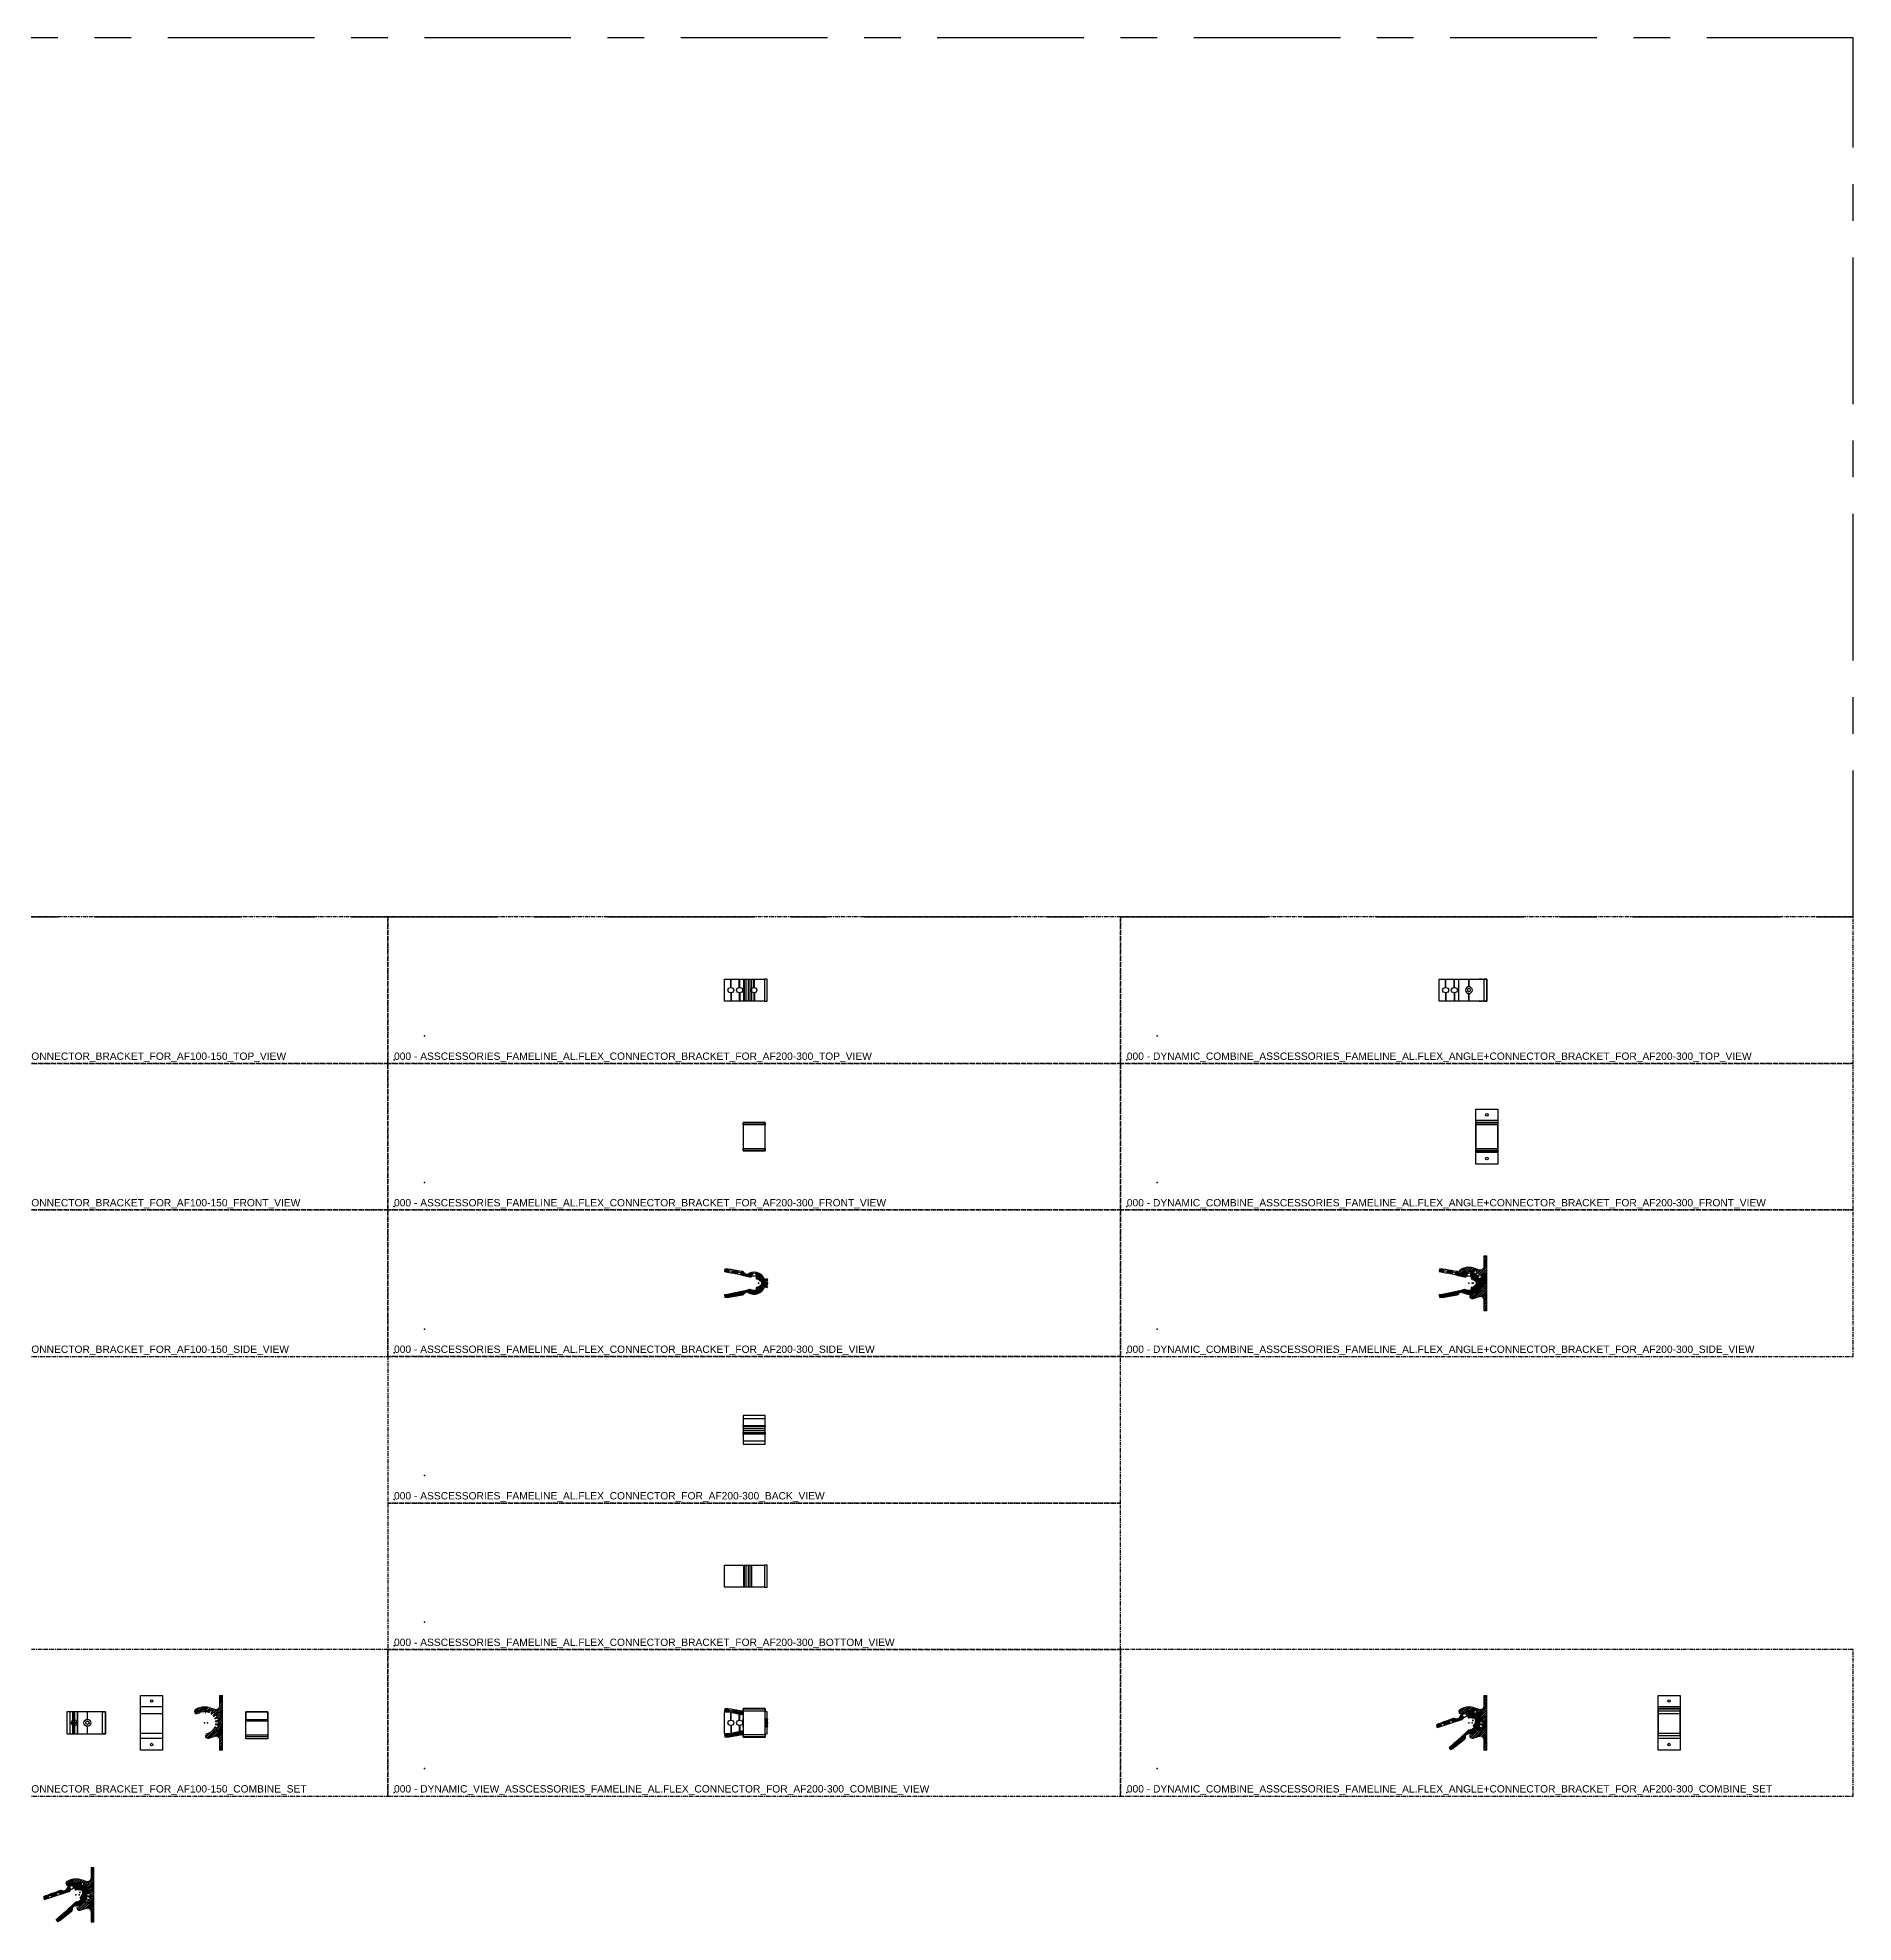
# Model space of a CAD drawing. Header units: millimetres. Extents: x -244126 to 368105, y -173968 to 259060.
# Drawn here: x 6203 to 8681, y 47623 to 50195 of the extents above; entities that cross this region are included whole.
import ezdxf

# ---------------------------------------------------------------- set-up
doc = ezdxf.new("R2010")
doc.units = ezdxf.units.MM
doc.header["$MEASUREMENT"] = 0
doc.linetypes.add('005_GG_TA_LINE', pattern=[13.75, 5, -1.25, 1.25, -1.25, 5])
doc.linetypes.add('HIDDEN', pattern=[9.525, 6.35, -3.175])
for name, color, linetype in [('000 - H A T C H', 8, 'Continuous'), ('000 - L I N E', 1, 'Continuous'), ('000 - WIPEOUT', 250, 'Continuous'), ('001 - ASCESSORIES', 1, 'Continuous'), ('PICTURE', 130, 'Continuous'), ('SLD-0', 179, 'Continuous')]:
    doc.layers.add(name, color=color, linetype=linetype)
doc.styles.get("Standard").update_dxf_attribs({"font": 'arial.ttf'})

# ---------------------------------------------------------------- blocks, each defined once
blk = doc.blocks.new('*U1767')
at = {"color": 0, "linetype": '005_GG_TA_LINE'}
blk.add_lwpolyline([(0, 0), (200, 0), (200, 30), (0, 30)], close=True, dxfattribs=at)
blk.add_attdef('NAMEBLK', (8.582, 4.878), '', height=10, dxfattribs=at)
blk = doc.blocks.new('*U1763')
at = {"color": 0, "linetype": '005_GG_TA_LINE'}
blk.add_lwpolyline([(0, 0), (1000, 0), (1000, 200), (0, 200)], close=True, dxfattribs=at)
for p in [(50, 37.5), (8.6, 4.9)]:
    blk.add_point(p, dxfattribs=at)
blk.add_attdef('NAMEBLK', (8.6, 4.9), '', height=10, dxfattribs=at)
blk = doc.blocks.new('SW_CENTERMARKSYMBOL_0')
at = {"layer": 'SLD-0', "color": 0}
for p, q in [((-5, 0), (-9.5, 0)), ((0, 0), (-5, 0)), ((0, 5), (0, 9.5)), ((0, 0), (0, 5)), ((0, 0), (0, -5)), ((0, 0), (5, 0)), ((5, 0), (9.5, 0)), ((0, -5), (0, -9.5))]:
    blk.add_line(p, q, dxfattribs=at)
blk = doc.blocks.new('000 - ASSCESSORIES_FAMELINE_AL.FLEX_CONNECTOR_BRACKET_FOR_AF100-150_TOP_VIEW')
at = {"color": 1}
blk.add_lwpolyline([(15, 18.9), (15, 14.2), (-15, 14.2), (-15, 18.9)], close=True, dxfattribs=at)
at = {"color": 0}
blk.add_lwpolyline([(15, -28), (15, 14.2), (-15, 14.2), (-15, -28)], close=True, dxfattribs=at)
at = {"layer": '001 - ASCESSORIES', "color": 1, "lineweight": 25, "ltscale": 4}
for p, q in [((-15, 10.8), (15, 10.8)), ((-15, 10.4), (15, 10.4)), ((-15, 9.5), (15, 9.5)), ((-15, 7.8), (15, 7.8)), ((-15, 7.3), (15, 7.3)), ((-15, 7.3), (15, 7.3)), ((-15, 7.2), (15, 7.2)), ((-15, 6.2), (15, 6.2)), ((-15, 5.5), (15, 5.5)), ((-15, 5), (15, 5)), ((-15, -7.3), (15, -7.3)), ((-15, -8.2), (15, -8.2)), ((-15, -8.2), (15, -8.2)), ((-15, -8.2), (15, -8.2)), ((-15, -12), (15, -12)), ((-15, -12.3), (15, -12.3)), ((-15, -13.3), (15, -13.3)), ((-15, -14.1), (-1.2, -14.1)), ((-15, -20.2), (-3.4, -20.2)), ((-15, -24.1), (15, -24.1)), ((1.2, -14.1), (15, -14.1)), ((3.4, -20.2), (15, -20.2))]:
    blk.add_line(p, q, dxfattribs=at)
at = {"layer": 'PICTURE', "color": 1, "lineweight": 25, "ltscale": 4}
for p, q in [((-15, 18.9), (15, 18.9)), ((-15, 18.5), (15, 18.5)), ((-15, 18), (15, 18))]:
    blk.add_line(p, q, dxfattribs=at)
at = {"layer": 'PICTURE', "color": 8, "lineweight": 25, "ltscale": 4}
for p, q in [((-15, 0.3), (-4.2, 0.3)), ((-15, 0), (-3.9, 0)), ((3.9, 0), (15, 0)), ((4.2, 0.3), (15, 0.3)), ((-15, -0.3), (-4.2, -0.3)), ((-15, -17.7), (-4.2, -17.7)), ((-15, -18.1), (-3.9, -18.1)), ((-15, -18.5), (-4.2, -18.5)), ((3.9, -18.1), (15, -18.1)), ((4.2, -0.3), (15, -0.3)), ((4.2, -17.7), (15, -17.7)), ((4.2, -18.5), (15, -18.5))]:
    blk.add_line(p, q, dxfattribs=at)
at = {"layer": 'PICTURE', "color": 4, "lineweight": 25, "ltscale": 4}
for p, q in [((-15, -20.2), (-3.4, -20.2)), ((3.4, -20.2), (15, -20.2))]:
    blk.add_line(p, q, dxfattribs=at)
at = {"layer": 'PICTURE', "color": 8, "lineweight": 25, "ltscale": 4}
blk.add_circle((0, 0), 2.25, dxfattribs=at)
at = {"layer": 'PICTURE', "color": 8, "lineweight": 25, "ltscale": 4, "extrusion": (0, 0, -1)}
for centre, major_axis, ratio, start_param, end_param in [((0, -18.1), (-4.22, 0), 0.995643, 0.081114, 1.274559), ((0, -36.9), (0, -20.6), 0.449595, 2.672067, 2.712487), ((0, -18.1), (-4.22, 0), 0.995643, 1.867034, 3.060479), ((0, -36.9), (0, -20.6), 0.449595, 3.570698, 3.611118)]:
    blk.add_ellipse(centre, major_axis=major_axis, ratio=ratio, start_param=start_param, end_param=end_param, dxfattribs=at)
at = {"layer": 'PICTURE', "color": 8, "lineweight": 25, "ltscale": 4}
for points, knots in [([(4.2, 0.3), (4.2, 0.5), (4.1, 0.8), (4, 1.3), (3.9, 1.5), (3.6, 1.9), (3.5, 2.1), (3.1, 2.5), (3, 2.6), (2.6, 2.9), (2.4, 3.1), (1.9, 3.3), (1.7, 3.4), (1, 3.6), (0.5, 3.7), (-0.5, 3.7), (-1, 3.6), (-1.9, 3.3), (-2.4, 3.1), (-3, 2.6), (-3.1, 2.5), (-3.5, 2.1), (-3.6, 1.9), (-3.9, 1.5), (-4, 1.3), (-4.1, 0.8), (-4.2, 0.5), (-4.2, 0.3)], [0, 0, 0, 0, 0.0625, 0.0625, 0.125, 0.125, 0.1875, 0.1875, 0.25, 0.25, 0.3125, 0.3125, 0.375, 0.375, 0.5, 0.5, 0.625, 0.625, 0.75, 0.75, 0.8125, 0.8125, 0.875, 0.875, 0.9375, 0.9375, 1, 1, 1, 1]), ([(-4.2, -0.3), (-4.2, -0.5), (-4.1, -0.8), (-4, -1.3), (-3.9, -1.5), (-3.6, -1.9), (-3.5, -2.1), (-3.1, -2.5), (-3, -2.6), (-2.6, -2.9), (-2.4, -3.1), (-1.9, -3.3), (-1.7, -3.4), (-1, -3.6), (-0.5, -3.7), (0.5, -3.7), (1, -3.6), (1.9, -3.3), (2.4, -3.1), (3, -2.6), (3.1, -2.5), (3.5, -2.1), (3.6, -1.9), (3.9, -1.5), (4, -1.3), (4.1, -0.8), (4.2, -0.5), (4.2, -0.3)], [0, 0, 0, 0, 0.0625, 0.0625, 0.125, 0.125, 0.1875, 0.1875, 0.25, 0.25, 0.3125, 0.3125, 0.375, 0.375, 0.5, 0.5, 0.625, 0.625, 0.75, 0.75, 0.8125, 0.8125, 0.875, 0.875, 0.9375, 0.9375, 1, 1, 1, 1]), ([(-4.2, -18.5), (-4.2, -18.8), (-4.1, -19.1), (-3.8, -19.7), (-3.6, -20), (-3.4, -20.2)], [0, 0, 0, 0, 0.5, 0.5, 1, 1, 1, 1]), ([(-3.4, -20.2), (-3.2, -20.5), (-3, -20.7), (-2.6, -21), (-2.5, -21.1), (-2.2, -21.2), (-1.9, -21.4), (-1.6, -21.5), (-1.3, -21.6), (-1.1, -21.7), (-0.6, -21.8), (-0.3, -21.8), (0.3, -21.8), (0.6, -21.8), (1.3, -21.6), (1.6, -21.5), (2.2, -21.2), (2.5, -21.1), (3, -20.7), (3.2, -20.5), (3.4, -20.2)], [0, 0, 0, 0, 0.125, 0.125, 0.1875, 0.1875, 0.25, 0.3125, 0.3125, 0.375, 0.375, 0.5, 0.5, 0.625, 0.625, 0.75, 0.75, 0.875, 0.875, 1, 1, 1, 1]), ([(2.2, -18.3), (2.2, -18.3), (2.2, -18.2), (2.2, -17.9), (2, -17.6), (1.8, -17.2), (1.6, -16.9), (1.3, -16.7), (1, -16.5), (0.6, -16.4), (0.2, -16.3), (-0.1, -16.3), (-0.5, -16.4), (-0.9, -16.5), (-1.2, -16.6), (-1.5, -16.9), (-1.8, -17.1), (-2, -17.5), (-2.1, -17.8), (-2.2, -18.1), (-2.2, -18.2), (-2.2, -18.3)], [0, 0, 0, 0, 0.0071816, 0.0640943, 0.1226574, 0.1795662, 0.2381318, 0.2949244, 0.3533743, 0.4099841, 0.4682447, 0.5246977, 0.5827909, 0.6391989, 0.697238, 0.7537376, 0.811866, 0.8685422, 0.9268525, 0.9836965, 1, 1, 1, 1]), ([(-2.2, -18.3), (-2.2, -18.4), (-2.3, -18.6), (-2.2, -18.9), (-2.1, -19.3), (-2, -19.6), (-1.8, -19.9), (-1.5, -20.2), (-1.2, -20.4), (-0.8, -20.6), (-0.4, -20.7), (-0.2, -20.7), (0, -20.7)], [0, 0, 0, 0, 0.073399, 0.172444, 0.274363, 0.373349, 0.475216, 0.573999, 0.67566, 0.774198, 0.875604, 1, 1, 1, 1]), ([(1.2, -14.1), (1, -14), (0.8, -14), (0.4, -13.9), (0.2, -13.9), (-0.4, -13.9), (-0.8, -13.9), (-1.2, -14.1)], [0, 0, 0, 0, 0.25, 0.25, 0.5, 0.5, 1, 1, 1, 1]), ([(0, -20.7), (0.1, -20.7), (0.4, -20.7), (0.7, -20.6), (1.1, -20.5), (1.4, -20.3), (1.7, -20), (1.9, -19.7), (2.1, -19.4), (2.2, -19), (2.3, -18.7), (2.2, -18.4), (2.2, -18.3)], [0, 0, 0, 0, 0.0996261, 0.2021437, 0.3017692, 0.4042788, 0.5040029, 0.6066066, 0.7065535, 0.809385, 0.9095764, 1, 1, 1, 1]), ([(3.4, -20.2), (3.6, -20), (3.8, -19.7), (4.1, -19.1), (4.2, -18.8), (4.2, -18.5)], [0, 0, 0, 0, 0.5, 0.5, 1, 1, 1, 1])]:
    blk.add_open_spline(points, degree=3, knots=knots, dxfattribs=at)
for points in [[(-3.9, 0), (-4, 0.1), (-4.1, 0.2), (-4.2, 0.3)], [(-4.2, -0.3), (-4.1, -0.2), (-4, -0.1), (-3.9, 0)], [(4.2, 0.3), (4.1, 0.2), (4, 0.1), (3.9, 0)], [(3.9, 0), (4, -0.1), (4.1, -0.2), (4.2, -0.3)], [(-3.9, -18.1), (-4, -18), (-4.1, -17.9), (-4.2, -17.7)], [(4.2, -17.7), (4.1, -17.9), (4, -18), (3.9, -18.1)]]:
    blk.add_open_spline(points, degree=3, dxfattribs=at)
at = {"layer": 'PICTURE', "color": 8, "lineweight": 25, "ltscale": 4, "xscale": -0.5, "yscale": 0.5, "zscale": 0.5, "rotation": 90}
for p in [(0, 0), (0, -18.6)]:
    blk.add_blockref('SW_CENTERMARKSYMBOL_0', p, dxfattribs=at)
blk = doc.blocks.new('*U3629')
at = {"layer": '001 - ASCESSORIES', "color": 0}
blk.add_blockref('000 - ASSCESSORIES_FAMELINE_AL.FLEX_CONNECTOR_BRACKET_FOR_AF100-150_TOP_VIEW', (0, 0), dxfattribs=at)
blk = doc.blocks.new('000 - ASSCESSORIES_FAMELINE_AL.FLEX_ANGLE_BRACKET_FOR_AF200-300_TOP_VIEW')
at = {"color": 2}
blk.add_wipeout([(15, -38.2), (15, 0), (-15, 0), (-15, -38.2)], dxfattribs=at).dxf.layer = '000 - WIPEOUT'
at = {"color": 0, "linetype": 'Continuous', "lineweight": 0, "extrusion": (-1, -6.12323e-17, -2.22045e-16)}
blk.add_line((15, -38.2), (-15, -38.2), dxfattribs=at)
at = {"color": 2}
blk.add_lwpolyline([(15, -38.2), (15, 0), (-15, 0), (-15, -38.2)], close=True, dxfattribs=at)
at = {"layer": '001 - ASCESSORIES', "linetype": 'Continuous', "lineweight": 0, "extrusion": (-1, -6.12323e-17, -2.22045e-16)}
for p, q in [((-4.7, -24.3), (-15, -24.3)), ((-4.7, -24.6), (-15, -24.6)), ((-4.7, -24.9), (-15, -24.9)), ((15, -24.3), (4.7, -24.3)), ((15, -24.6), (4.7, -24.6)), ((15, -24.9), (4.7, -24.9))]:
    blk.add_line(p, q, dxfattribs=at)
at = {"layer": '001 - ASCESSORIES', "color": 3}
blk.add_lwpolyline([(-15, -4), (-15, 0), (15, 0), (15, -4)], close=True, dxfattribs=at)
at = {"layer": '001 - ASCESSORIES'}
for radius in [4.72, 2.25]:
    blk.add_circle((0, -24.6), radius, dxfattribs=at)
blk = doc.blocks.new('*U3637')
at = {"layer": '001 - ASCESSORIES', "color": 0}
blk.add_blockref('000 - ASSCESSORIES_FAMELINE_AL.FLEX_ANGLE_BRACKET_FOR_AF200-300_TOP_VIEW', (0, 0), dxfattribs=at)
blk = doc.blocks.new('000 - DYNAMIC_COMBINE_ASSCESSORIES_FAMELINE_AL.FLEX_ANGLE+CONNECTOR_BRACKET_FOR_AF100-150_TOP_VIEW')
at = {"layer": '001 - ASCESSORIES', "rotation": 270}
blk.add_blockref('*U3629', (-24.6, 0), dxfattribs=at)
at = {"layer": '001 - ASCESSORIES', "color": 3, "rotation": 270}
blk.add_blockref('*U3637', (0, 0), dxfattribs=at)
blk = doc.blocks.new('000 - ASSCESSORIES_FAMELINE_AL.FLEX_ANGLE_BRACKET_FOR_AF200-300_SIDE_VIEW')
at = {"layer": '000 - H A T C H'}
h = blk.add_hatch(dxfattribs=at)
h.set_pattern_fill('ANSI32', color=8, scale=7)
h.set_pattern_definition([(45, (3200.582, 501.9556), (-1.8561553, 1.8561553), []), (45, (3201.8196, 501.9556), (-1.8561553, 1.8561553), [])])
edge = h.paths.add_edge_path()
edge.add_arc((-24.6, 0), 22, 90.7761, 123.2564)
edge.add_arc((-34.8, 15.6), 3.4, 123.2564, 303.2564)
edge.add_arc((-24.6, 0), 15.2, 65.7766, 123.2564, ccw=False)
edge.add_arc((-18.3, 14), 0.2, 245.7766, 329.9999)
edge.add_line((-18.1, 13.9), (-16.3, 17))
edge.add_arc((-16.1, 16.9), 0.3, 60, 150, ccw=False)
edge.add_line((-15.9, 17.2), (-14.1, 16.1))
edge.add_arc((-14.2, 15.8), 0.3, -30, 60.0001, ccw=False)
edge.add_line((-14, 15.7), (-15.8, 12.6))
edge.add_arc((-15.6, 12.5), 0.2, 150, 234.2234)
edge.add_arc((-24.6, 0), 15.2, 50.7766, 54.2234, ccw=False)
edge.add_arc((-14.9, 11.9), 0.2, 230.7766, 315.0001)
edge.add_line((-14.7, 11.8), (-12.2, 14.3))
edge.add_arc((-12, 14.1), 0.3, 45, 135, ccw=False)
edge.add_line((-11.8, 14.3), (-10.3, 12.8))
edge.add_arc((-10.5, 12.6), 0.3, -45, 45, ccw=False)
edge.add_line((-10.3, 12.4), (-12.8, 9.9))
edge.add_arc((-12.7, 9.7), 0.2, 135, 219.2234)
edge.add_arc((-24.6, 0), 15.2, 35.7766, 39.2234, ccw=False)
edge.add_arc((-12.1, 9), 0.2, 215.7766, 300)
edge.add_line((-12, 8.8), (-8.9, 10.6))
edge.add_arc((-8.8, 10.4), 0.3, 30, 120, ccw=False)
edge.add_line((-8.5, 10.5), (-7.4, 8.7))
edge.add_arc((-7.7, 8.5), 0.3, -59.9998, 30, ccw=False)
edge.add_line((-7.6, 8.3), (-10.7, 6.5))
edge.add_arc((-10.6, 6.3), 0.2, 120, 204.2234)
edge.add_arc((-24.6, 0), 15.2, 20.7766, 24.2234, ccw=False)
edge.add_arc((-10.2, 5.5), 0.2, 200.7766, 284.9999)
edge.add_line((-10.1, 5.3), (-6.7, 6.2))
edge.add_arc((-6.6, 5.9), 0.3, 15, 105, ccw=False)
edge.add_line((-6.3, 6), (-5.8, 4))
edge.add_arc((-6.1, 3.9), 0.3, -75, 14.9999, ccw=False)
edge.add_line((-6, 3.6), (-9.5, 2.7))
edge.add_arc((-9.4, 2.5), 0.2, 105, 189.2234)
edge.add_arc((-24.6, 0), 15.2, 5.7766, 9.2234, ccw=False)
edge.add_arc((-9.3, 1.6), 0.2, 185.7766, 270.0001)
edge.add_line((-9.3, 1.4), (-5.7, 1.4))
edge.add_arc((-5.7, 1.1), 0.3, 0.0002, 90, ccw=False)
edge.add_line((-5.4, 1.1), (-5.4, -1))
edge.add_arc((-5.7, -1), 0.3, -90.0001, 0, ccw=False)
edge.add_line((-5.7, -1.3), (-9.3, -1.3))
edge.add_arc((-9.3, -1.5), 0.2, 90, 174.2234)
edge.add_arc((-24.6, 0), 15.2, 350.7766, 354.2234, ccw=False)
edge.add_arc((-9.4, -2.5), 0.2, 170.7766, 254.9999)
edge.add_line((-9.5, -2.7), (-6, -3.6))
edge.add_arc((-6.1, -3.9), 0.3, -14.9999, 75, ccw=False)
edge.add_line((-5.8, -4), (-6.3, -6))
edge.add_arc((-6.6, -5.9), 0.3, 255.0001, 345, ccw=False)
edge.add_line((-6.7, -6.2), (-10.1, -5.3))
edge.add_arc((-10.2, -5.5), 0.2, 75, 159.2234)
edge.add_arc((-24.6, 0), 15.2, 284.6366, 339.2234, ccw=False)
edge.add_arc((-19.9, -18), 3.4, 104.6366, 288.1923)
edge.add_line((-18.8, -21.2), (-10.6, -18.5))
edge.add_arc((-9, -23.3), 5, 0, 108.1923, ccw=False)
edge.add_line((-4, -23.3), (-4, -29.4))
edge.add_line((-4, -29.4), (-3.7, -29.7))
edge.add_line((-3.7, -29.7), (-4, -30))
edge.add_line((-4, -30), (-4, -37))
edge.add_arc((-3.5, -37), 0.5, 179.9998, 269.9998)
edge.add_line((-3.5, -37.5), (-0.5, -37.5))
edge.add_arc((-0.5, -37), 0.5, 269.9998, 359.9998)
edge.add_line((0, -37), (0, 37))
edge.add_arc((-0.5, 37), 0.5, 359.9998, 449.9998)
edge.add_line((-0.5, 37.5), (-3.5, 37.5))
edge.add_arc((-3.5, 37), 0.5, 89.9998, 179.9998)
edge.add_line((-4, 37), (-4, 30.1))
edge.add_line((-4, 30.1), (-3.7, 29.8))
edge.add_line((-3.7, 29.8), (-4, 29.5))
edge.add_line((-4, 29.5), (-4, 23.3))
edge.add_arc((-9, 23.3), 5, 251.8382, 360, ccw=False)
edge.add_line((-10.6, 18.5), (-17.7, 20.9))
edge.add_arc((-24.6, 0), 22, 71.8382, 89.2239)
edge.add_line((-24.3, 22), (-24.6, 21.7))
edge.add_line((-24.6, 21.7), (-24.9, 22))
at = {"color": 8, "linetype": 'HIDDEN', "lineweight": 0}
for p, q in [((0, 31.7), (-4, 31.7)), ((-4, 27.7), (0, 27.7)), ((-13.2, -10.1), (-2, -10.1)), ((-2, -4.9), (-6.1, -5)), ((0, -2.6), (-2, -4.9)), ((-2, -4.9), (-2, -10.1)), ((-2, -10.1), (0, -12.4)), ((0, -27.8), (-4, -27.8)), ((-4, -31.8), (0, -31.8))]:
    blk.add_line(p, q, dxfattribs=at)
at = {"layer": '000 - L I N E', "color": 9}
blk.add_line((-24.6, 21.7), (-24.3, 22), dxfattribs=at)
for p in [(-24.6, 0), (-20.3, 0)]:
    blk.add_point(p, dxfattribs=at)
at = {"layer": '001 - ASCESSORIES', "color": 0, "linetype": 'Continuous', "lineweight": 15}
blk.add_lwpolyline([(-24.9, 22, 0.142679), (-36.7, 18.4, 1), (-32.9, 12.7, -0.256198), (-18.4, 13.9, 0.384983), (-18.1, 13.9), (-16.3, 17, -0.414213), (-15.9, 17.2), (-14.1, 16.1, -0.414214), (-14, 15.7), (-15.8, 12.6, 0.384983), (-15.7, 12.3, -0.015041), (-15, 11.8, 0.384984), (-14.7, 11.8), (-12.2, 14.3, -0.414214), (-11.8, 14.3), (-10.3, 12.8, -0.414213), (-10.3, 12.4), (-12.8, 9.9, 0.384983), (-12.8, 9.6, -0.015041), (-12.3, 8.9, 0.384983), (-12, 8.8), (-8.9, 10.6, -0.414214), (-8.5, 10.5), (-7.4, 8.7, -0.414212), (-7.6, 8.3), (-10.7, 6.5, 0.384983), (-10.7, 6.2, -0.015041), (-10.4, 5.4, 0.384982), (-10.1, 5.3), (-6.7, 6.2, -0.414214), (-6.3, 6), (-5.8, 4, -0.414213), (-6, 3.6), (-9.5, 2.7, 0.384983), (-9.6, 2.4, -0.015041), (-9.5, 1.5, 0.384984), (-9.3, 1.4), (-5.7, 1.4, -0.414213), (-5.4, 1.1), (-5.4, -1, -0.414214), (-5.7, -1.3), (-9.3, -1.3, 0.384983), (-9.5, -1.5, -0.015041), (-9.6, -2.4, 0.384982), (-9.5, -2.7), (-6, -3.6, -0.414213), (-5.8, -4), (-6.3, -6, -0.414213), (-6.7, -6.2), (-10.1, -5.3, 0.384983), (-10.4, -5.4, -0.242788), (-20.8, -14.7, 1.03152), (-18.8, -21.2), (-10.6, -18.5, -0.510583), (-4, -23.3), (-4, -29.4), (-3.7, -29.7), (-4, -30), (-4, -37, 0.414213), (-3.5, -37.5), (-0.5, -37.5, 0.414214), (0, -37), (0, 37, 0.414214), (-0.5, 37.5), (-3.5, 37.5, 0.414213), (-4, 37), (-4, 30.1), (-3.7, 29.8), (-4, 29.5), (-4, 23.3, -0.510415), (-10.6, 18.5), (-17.7, 20.9, 0.076005), (-24.3, 22), (-24.6, 21.7)], format="xyb", close=True, dxfattribs=at)
blk = doc.blocks.new('*U3636')
at = {"layer": '001 - ASCESSORIES', "color": 0}
blk.add_blockref('000 - ASSCESSORIES_FAMELINE_AL.FLEX_ANGLE_BRACKET_FOR_AF200-300_SIDE_VIEW', (0, 0), dxfattribs=at)
blk = doc.blocks.new('000 - ASSCESSORIES_FAMELINE_AL.FLEX_ANGLE_BRACKET_FOR_AF200-300_BACK_VIEW')
at = {"color": 8, "linetype": 'ByBlock'}
for p, q in [((15, 22), (-15, 22)), ((15, 12.2), (-15, 12.2)), ((15, -14.7), (-15, -14.7)), ((15, -21.4), (-15, -21.4))]:
    blk.add_line(p, q, dxfattribs=at)
at = {"color": 1}
for centre in [(0, 29.8), (0, -29.7)]:
    blk.add_circle(centre, 1.75, dxfattribs=at)
at = {"layer": '001 - ASCESSORIES', "color": 1}
blk.add_lwpolyline([(-15, 37.5), (15, 37.5), (15, -37.5), (-15, -37.5)], close=True, dxfattribs=at)
blk = doc.blocks.new('*U3638')
at = {"layer": '001 - ASCESSORIES', "color": 0}
blk.add_blockref('000 - ASSCESSORIES_FAMELINE_AL.FLEX_ANGLE_BRACKET_FOR_AF200-300_BACK_VIEW', (0, 0), dxfattribs=at)
blk = doc.blocks.new('000 - ASSCESSORIES_FAMELINE_AL.FLEX_CONNECTOR_BRACKET_FOR_AF200-300_SIDE_VIEW')
at = {"layer": '000 - H A T C H'}
h = blk.add_hatch(dxfattribs=at)
h.set_pattern_fill('ANSI32', color=8, scale=5)
h.set_pattern_definition([(45, (-7011.5957, -48903.4817), (-1.325825215, 1.325825215), []), (45, (-7010.7118, -48903.4817), (-1.325825215, 1.325825215), [])])
edge = h.paths.add_edge_path()
edge.add_line((-34.2, 17.4), (-35.9, 19.3))
edge.add_line((-35.9, 19.3), (-36.6, 19.5))
edge.add_line((-36.6, 19.5), (-40, 19))
edge.add_line((-40, 19), (-40.5, 16))
edge.add_arc((-140.5, -536.2), 561.2, 79.13, 79.7317, ccw=False)
edge.add_line((-34.7, 14.9), (-34.2, 17.4))
edge = h.paths.add_edge_path()
edge.add_line((-22.9, 12.5), (-22.4, 15.4))
edge.add_line((-22.4, 15.4), (-24.1, 17.3))
edge.add_line((-24.1, 17.3), (-27.6, 17.9))
edge.add_line((-27.6, 17.9), (-29.8, 16.6))
edge.add_line((-29.8, 16.6), (-30.3, 14.1))
edge.add_arc((-140.5, -536.2), 561.2, 77.9043, 78.6708, ccw=False)
edge = h.paths.add_edge_path()
edge.add_line((3.7, 14.5), (2.2, 13.3))
edge.add_line((2.2, 13.3), (2.2, 9.7))
edge.add_arc((2, 8.8), 1, 0, 75.6467, ccw=False)
edge.add_line((3, 8.8), (3, 6.3))
edge.add_arc((3.3, 6.3), 0.3, 180, 265.88)
edge.add_arc((2.8, 0), 6.05, 38.7728, 85.88, ccw=False)
edge.add_arc((7.8, 4), 0.3, 218.7728, 246.0869)
edge.add_arc((6, 0), 4.05, -66.0996, 66.0869, ccw=False)
edge.add_arc((7.8, -4), 0.3, 114.0852, 141.2272)
edge.add_arc((2.8, 0), 6.05, 274.12, 321.2272, ccw=False)
edge.add_arc((3.3, -6.3), 0.3, 94.12, 180)
edge.add_line((3, -6.3), (3, -8.8))
edge.add_arc((2, -8.8), 1, -77.1604, 0, ccw=False)
edge.add_arc((0, 0), 10, 242.1248, 282.8396, ccw=False)
edge.add_arc((-5.6, -10.6), 2, 62.1248, 103.8577)
edge.add_arc((-140.5, 536.2), 561.2, 280.2683, 283.8577, ccw=False)
edge.add_line((-40.5, -16), (-40, -19))
edge.add_line((-40, -19), (-36.6, -19.5))
edge.add_line((-36.6, -19.5), (-15.8, -15.9))
edge.add_arc((-16.3, -12.9), 3, 279.7379, 336.6468)
edge.add_arc((-10.2, -15.5), 3.6, 56.7108, 156.6468, ccw=False)
edge.add_arc((0, 0), 15, 236.7108, 340.7945)
edge.add_line((14.2, -4.9), (18, -6))
edge.add_line((18, -6), (18.5, -3.8))
edge.add_line((18.5, -3.8), (14.7, -2.8))
edge.add_arc((0, 0), 15, 349.2055, 355.7945)
edge.add_line((15, -1.1), (18.9, -1.1))
edge.add_line((18.9, -1.1), (18.9, 1.1))
edge.add_line((18.9, 1.1), (15, 1.1))
edge.add_arc((0, 0), 15, 4.2055, 10.7945)
edge.add_line((14.7, 2.8), (18.5, 3.8))
edge.add_line((18.5, 3.8), (18, 6))
edge.add_line((18, 6), (14.2, 4.9))
edge.add_arc((0, 0), 15, 19.2055, 43.8652)
edge.add_line((10.8, 10.4), (10.4, 10.4))
edge.add_line((10.4, 10.4), (10.4, 10.8))
edge.add_arc((0, 0), 15, 46.1348, 58.8652)
edge.add_line((7.8, 12.8), (7.4, 12.7))
edge.add_line((7.4, 12.7), (7.2, 13.1))
edge.add_arc((0, 0), 15, 61.1348, 75.8179)
edge = h.paths.add_edge_path()
edge.add_line((-2.2, 13.3), (-3.7, 14.5))
edge.add_arc((0, 0), 15, 104.1821, 123.2892)
edge.add_arc((-10.2, 15.5), 3.6, 203.3532, 303.2892, ccw=False)
edge.add_arc((-16.3, 12.9), 3, 23.3532, 80.2621)
edge.add_line((-15.8, 15.9), (-15.8, 15.9))
edge.add_line((-15.8, 15.9), (-18, 14.6))
edge.add_line((-18, 14.6), (-18.5, 11.6))
edge.add_arc((-140.5, -536.2), 561.2, 76.1423, 77.4448, ccw=False)
edge.add_arc((-5.6, 10.6), 2, 256.1423, 297.8752)
edge.add_arc((0, 0), 10, 102.9905, 117.8752, ccw=False)
edge.add_line((-2.2, 9.7), (-2.2, 13.3))
at = {"color": 3}
blk.add_point((6, 0), dxfattribs=at)
at = {"layer": '001 - ASCESSORIES', "color": 0, "ltscale": 4}
for p, q in [((-35.9, 19.3), (-34.2, 17.4)), ((-34.2, 17.4), (-34.7, 14.9)), ((-30.3, 14.1), (-29.8, 16.6)), ((-29.8, 16.6), (-27.6, 17.9)), ((-24.1, 17.3), (-22.4, 15.4)), ((-22.4, 15.4), (-22.9, 12.5)), ((-18.5, 11.6), (-18, 14.6)), ((-18, 14.6), (-15.8, 15.9))]:
    blk.add_line(p, q, dxfattribs=at)
at = {"layer": '001 - ASCESSORIES', "color": 8, "ltscale": 4}
for p, q in [((-34.2, 17.4), (-29.8, 16.6)), ((-22.4, 15.4), (-18, 14.6))]:
    blk.add_line(p, q, dxfattribs=at)
at = {"layer": '001 - ASCESSORIES', "color": 0, "linetype": 'HIDDEN', "lineweight": 0, "ltscale": 0.3}
for p, q in [((-3.7, 14.5), (-2.2, 13.3)), ((-2.2, 13.3), (-2.2, 9.7)), ((2.2, 13.3), (3.7, 14.5)), ((2.2, 9.7), (2.2, 13.3))]:
    blk.add_line(p, q, dxfattribs=at)
at = {"layer": '001 - ASCESSORIES', "color": 8, "linetype": 'HIDDEN', "lineweight": 0, "ltscale": 0.3}
blk.add_line((-2.2, 13.3), (2.2, 13.3), dxfattribs=at)
at = {"layer": '001 - ASCESSORIES', "color": 0, "ltscale": 4}
for points in [[(-35.9, 19.3), (-36.6, 19.5), (-40, 19), (-40.5, 16, -0.015663), (-6.1, 8.7, 0.184134), (-4.7, 8.8, -0.179545), (2.2, 9.7, -0.350001), (3, 8.8), (3, 6.3, 0.393306), (3.3, 6, -0.208488), (7.6, 3.8, 0.119748), (7.7, 3.7, -0.650565), (7.7, -3.7, 0.118986), (7.6, -3.8, -0.208488), (3.3, -6, 0.393306), (3, -6.3), (3, -8.8, -0.350001), (2.2, -9.7, -0.179545), (-4.7, -8.8, 0.184134), (-6.1, -8.7, -0.015663), (-40.5, -16)], [(-40.5, -16), (-40, -19), (-36.6, -19.5), (-15.8, -15.9, 0.253544), (-13.5, -14.1, -0.465968), (-8.2, -12.5, 0.488185), (14.2, -4.9), (18, -6), (18.5, -3.8), (14.7, -2.8, 0.028758), (15, -1.1), (18.9, -1.1), (18.9, 1.1), (15, 1.1, 0.028758), (14.7, 2.8), (18.5, 3.8), (18, 6), (14.2, 4.9, 0.108016), (10.8, 10.4), (10.4, 10.4), (10.4, 10.8, 0.055604), (7.8, 12.8), (7.4, 12.7), (7.2, 13.1, 0.064165), (3.7, 14.5, 0.064165)], [(-3.7, 14.5, 0.083574), (-8.2, 12.5, -0.465968), (-13.5, 14.1, 0.253544), (-15.8, 15.9)]]:
    blk.add_lwpolyline(points, format="xyb", dxfattribs=at)
at = {"layer": '001 - ASCESSORIES', "color": 1, "ltscale": 4}
for points in [[(-27.6, 17.9), (-31.4, 18.6), (-31.8, 18.3), (-32, 18.7), (-35.9, 19.3)], [(-15.8, 15.9), (-19.6, 16.5), (-19.9, 16.3), (-20.2, 16.6), (-24.1, 17.3)]]:
    blk.add_lwpolyline(points, dxfattribs=at)
at = {"layer": '001 - ASCESSORIES', "color": 0, "ltscale": 4}
blk.add_lwpolyline([(-24.1, 17.3), (-27.6, 17.9)], dxfattribs=at)
at = {"layer": '001 - ASCESSORIES', "color": 1, "ltscale": 4}
blk.add_lwpolyline([(3.7, 14.5, 0.056981), (0.3, 15), (0, 14.7), (-0.3, 15, 0.056981), (-3.7, 14.5)], format="xyb", dxfattribs=at)
blk = doc.blocks.new('000 - ASSCESSORIES_FAMELINE_AL.FLEX_CONNECTOR_FOR_AF200-300_BACK_VIEW')
at = {"color": 3}
blk.add_line((15, 3.8), (-15, 3.8), dxfattribs=at)
at = {"color": 1}
blk.add_lwpolyline([(-15, -19.5), (15, -19.5), (15, 19.5), (-15, 19.5)], close=True, dxfattribs=at)
at = {"color": 2}
blk.add_lwpolyline([(-15, -15), (15, -15), (15, 15), (-15, 15)], close=True, dxfattribs=at)
at = {"color": 3}
for points in [[(-15, 6), (15, 6), (15, 3.8), (-15, 3.8)], [(15, 1.1), (-15, 1.1), (-15, -1.1), (15, -1.1)], [(-15, -3.8), (15, -3.8), (15, -6), (-15, -6)]]:
    blk.add_lwpolyline(points, close=True, dxfattribs=at)
blk = doc.blocks.new('000 - ASSCESSORIES_FAMELINE_AL.FLEX_CONNECTOR_BRACKET_FOR_AF200-300_TOP_VIEW')
at = {"color": 8}
for p, q in [((-32, 3.7), (-32, 15)), ((-31.8, 3.7), (-31.8, 15)), ((-31.4, 3.7), (-31.4, 15)), ((-20.2, 3.7), (-20.2, 15)), ((-19.9, 3.7), (-19.9, 15)), ((-19.6, 3.7), (-19.6, 15)), ((-14.4, 15), (-14.4, -15)), ((-13.5, 15), (-13.5, -15)), ((-11.2, 15), (-11.2, -15)), ((-8.2, 15), (-8.2, -15)), ((-6, 15), (-6, -15)), ((-3.7, 15), (-3.7, -15)), ((-0.3, 3.7), (-0.3, 15)), ((0, 3.7), (0, 15)), ((0.3, 3.7), (0.3, 15)), ((-32, -3.7), (-32, -15)), ((-31.8, -3.7), (-31.8, -15)), ((-31.4, -3.7), (-31.4, -15)), ((-20.2, -3.7), (-20.2, -15)), ((-19.9, -3.7), (-19.9, -15)), ((-19.6, -3.7), (-19.6, -15)), ((-0.3, -3.7), (-0.3, -15)), ((0, -3.7), (0, -15)), ((0.3, -3.7), (0.3, -15))]:
    blk.add_line(p, q, dxfattribs=at)
at = {"color": 1}
blk.add_circle((0, 0), 3.67, dxfattribs=at)
for centre in [(-31.8, 0), (-19.9, 0)]:
    blk.add_ellipse(centre, major_axis=(4.16, 0), ratio=0.884216, start_param=-1.570796, end_param=4.712389, dxfattribs=at)
at = {"layer": '001 - ASCESSORIES', "color": 3}
blk.add_lwpolyline([(-40.5, 15), (14.2, 15), (14.2, -15), (-40.5, -15)], close=True, dxfattribs=at)
at = {"layer": '001 - ASCESSORIES'}
blk.add_lwpolyline([(14.2, -15), (18, -15), (18, 15), (14.2, 15)], close=True, dxfattribs=at)
blk = doc.blocks.new('000 - ASSCESSORIES_FAMELINE_AL.FLEX_CONNECTOR_BRACKET_FOR_AF200-300_BOTTOM_VIEW')
at = {"color": 8}
for p, q in [((-14.4, 15), (-14.4, -15)), ((-13.5, 15), (-13.5, -15)), ((-11.2, 15), (-11.2, -15)), ((-8.2, 15), (-8.2, -15)), ((-6, 15), (-6, -15)), ((-3.7, 15), (-3.7, -15))]:
    blk.add_line(p, q, dxfattribs=at)
at = {"layer": '001 - ASCESSORIES', "color": 3}
blk.add_lwpolyline([(-40.5, 15), (14.2, 15), (14.2, -15), (-40.5, -15)], close=True, dxfattribs=at)
at = {"layer": '001 - ASCESSORIES'}
blk.add_lwpolyline([(14.2, -15), (18, -15), (18, 15), (14.2, 15)], close=True, dxfattribs=at)
blk = doc.blocks.new('000 - ASSCESSORIES_FAMELINE_AL.FLEX_CONNECTOR_BRACKET_FOR_AF200-300_FRONT_VIEW')
at = {"color": 1}
blk.add_wipeout([(-15, -19.5), (15, -19.5), (15, 19.4), (-15, 19.4)], dxfattribs=at).dxf.layer = '000 - WIPEOUT'
at = {"color": 3}
for points in [[(15, 19.4), (-15, 19.4), (-15, 18.9), (15, 18.9)], [(-15, 18.9), (15, 18.9), (15, 16), (-15, 16)], [(-15, -16), (15, -16), (15, -19), (-15, -19)], [(-15, -19), (15, -19), (15, -19.5), (-15, -19.5)]]:
    blk.add_lwpolyline(points, close=True, dxfattribs=at)
at = {"layer": '001 - ASCESSORIES', "color": 1}
blk.add_lwpolyline([(-15, -19.5), (15, -19.5), (15, 19.4), (-15, 19.4)], close=True, dxfattribs=at)
blk = doc.blocks.new('*U3672')
at = {"layer": '001 - ASCESSORIES', "color": 0}
for name in ['000 - ASSCESSORIES_FAMELINE_AL.FLEX_CONNECTOR_BRACKET_FOR_AF200-300_SIDE_VIEW', '000 - ASSCESSORIES_FAMELINE_AL.FLEX_CONNECTOR_BRACKET_FOR_AF200-300_TOP_VIEW', '000 - ASSCESSORIES_FAMELINE_AL.FLEX_CONNECTOR_BRACKET_FOR_AF200-300_BOTTOM_VIEW', '000 - ASSCESSORIES_FAMELINE_AL.FLEX_CONNECTOR_FOR_AF200-300_BACK_VIEW']:
    blk.add_blockref(name, (0, 0), dxfattribs=at)
blk.add_blockref('000 - ASSCESSORIES_FAMELINE_AL.FLEX_CONNECTOR_BRACKET_FOR_AF200-300_FRONT_VIEW', (0, 0), dxfattribs=at)
blk = doc.blocks.new('*U3670')
at = {"layer": '001 - ASCESSORIES', "color": 0}
blk.add_blockref('000 - ASSCESSORIES_FAMELINE_AL.FLEX_CONNECTOR_BRACKET_FOR_AF200-300_TOP_VIEW', (0, 0), dxfattribs=at)
blk = doc.blocks.new('000 - DYNAMIC_COMBINE_ASSCESSORIES_FAMELINE_AL.FLEX_ANGLE+CONNECTOR_BRACKET_FOR_AF200-300_TOP_VIEW')
at = {"color": 3}
blk.add_blockref('*U3670', (-24.6, 0), dxfattribs=at)
at = {"layer": '001 - ASCESSORIES', "color": 3, "xscale": -1, "rotation": 270}
blk.add_blockref('*U3637', (0, 0), dxfattribs=at)
blk = doc.blocks.new('*U3671')
at = {"layer": '001 - ASCESSORIES', "color": 0}
blk.add_blockref('000 - ASSCESSORIES_FAMELINE_AL.FLEX_CONNECTOR_BRACKET_FOR_AF200-300_FRONT_VIEW', (0, 0), dxfattribs=at)
blk = doc.blocks.new('000 - DYNAMIC_COMBINE_ASSCESSORIES_FAMELINE_AL.FLEX_ANGLE+CONNECTOR_BRACKET_FOR_AF200-300_FRONT_VIEW')
at = {"color": 3}
blk.add_blockref('*U3638', (0, 0), dxfattribs=at)
blk.add_blockref('*U3671', (0, 0), dxfattribs=at)
blk = doc.blocks.new('*U3669')
at = {"layer": '001 - ASCESSORIES', "color": 0}
blk.add_blockref('000 - ASSCESSORIES_FAMELINE_AL.FLEX_CONNECTOR_BRACKET_FOR_AF200-300_SIDE_VIEW', (0, 0), dxfattribs=at)
blk = doc.blocks.new('000 - DYNAMIC_COMBINE_ASSCESSORIES_FAMELINE_AL.FLEX_ANGLE+CONNECTOR_BRACKET_FOR_AF200-300_SIDE_VIEW')
at = {"layer": '001 - ASCESSORIES', "color": 0}
for name, p in [('*U3636', (0, 0)), ('*U3669', (-24.6, 0))]:
    blk.add_blockref(name, p, dxfattribs=at)
blk = doc.blocks.new('*U3664')
at = {"layer": '001 - ASCESSORIES', "color": 0, "rotation": 30}
blk.add_blockref('*U3669', (-24.6, 0), dxfattribs=at)
at = {"layer": '001 - ASCESSORIES', "color": 0}
blk.add_blockref('*U3636', (0, 0), dxfattribs=at)
blk = doc.blocks.new('*U3663')
at = {"color": 0}
blk.add_wipeout([(-15, -17.3), (15, -17.3), (15, 19.4), (-15, 19.4)], dxfattribs=at).dxf.layer = '001 - ASCESSORIES'
at = {"layer": '001 - ASCESSORIES', "color": 0}
for points in [[(-15, -17.3), (15, -17.3), (15, 19.4), (-15, 19.4)], [(-15, 18.9), (15, 18.9), (15, 16), (-15, 16)]]:
    blk.add_lwpolyline(points, close=True, dxfattribs=at)
blk.add_blockref('*U3638', (0, 0), dxfattribs=at)

msp = doc.modelspace()

# ---------------------------------------------------------------- block references
at = {"color": 3}
for name, p in [('000 - ASSCESSORIES_FAMELINE_AL.FLEX_CONNECTOR_BRACKET_FOR_AF200-300_TOP_VIEW', (7180.50122, 48895.17286)), ('000 - ASSCESSORIES_FAMELINE_AL.FLEX_CONNECTOR_BRACKET_FOR_AF200-300_SIDE_VIEW', (7180.50122, 48495.17286)), ('000 - DYNAMIC_COMBINE_ASSCESSORIES_FAMELINE_AL.FLEX_ANGLE+CONNECTOR_BRACKET_FOR_AF200-300_SIDE_VIEW', (8180.50122, 48495.17286)), ('000 - ASSCESSORIES_FAMELINE_AL.FLEX_CONNECTOR_FOR_AF200-300_BACK_VIEW', (7180.50122, 48295.17286)), ('000 - ASSCESSORIES_FAMELINE_AL.FLEX_CONNECTOR_BRACKET_FOR_AF200-300_BOTTOM_VIEW', (7180.50122, 48095.17286)), ('*U3664', (8180.50122, 47895.17286)), ('*U3664', (6279.6398, 47660.41082))]:
    msp.add_blockref(name, p, dxfattribs=at)
at = {"layer": '001 - ASCESSORIES', "linetype": '005_GG_TA_LINE', "xscale": 40, "yscale": 40, "zscale": 40}
msp.add_blockref('*U1767', (680.50122, 48995.17286), dxfattribs=at)
at = {"layer": '001 - ASCESSORIES', "linetype": '005_GG_TA_LINE'}
for p, values in [((5680.50122, 48795.17286), {'NAMEBLK': '000 - DYNAMIC_COMBINE_ASSCESSORIES_FAMELINE_AL.FLEX_ANGLE+CONNECTOR_BRACKET_FOR_AF100-150_TOP_VIEW'}), ((6680.50122, 48795.17286), {'NAMEBLK': '000 - ASSCESSORIES_FAMELINE_AL.FLEX_CONNECTOR_BRACKET_FOR_AF200-300_TOP_VIEW'}), ((7680.50122, 48795.17286), {'NAMEBLK': '000 - DYNAMIC_COMBINE_ASSCESSORIES_FAMELINE_AL.FLEX_ANGLE+CONNECTOR_BRACKET_FOR_AF200-300_TOP_VIEW'}), ((5680.50122, 48595.17286), {'NAMEBLK': '000 - DYNAMIC_COMBINE_ASSCESSORIES_FAMELINE_AL.FLEX_ANGLE+CONNECTOR_BRACKET_FOR_AF100-150_FRONT_VIEW'}), ((6680.50122, 48595.17286), {'NAMEBLK': '000 - ASSCESSORIES_FAMELINE_AL.FLEX_CONNECTOR_BRACKET_FOR_AF200-300_FRONT_VIEW'}), ((7680.50122, 48595.17286), {'NAMEBLK': '000 - DYNAMIC_COMBINE_ASSCESSORIES_FAMELINE_AL.FLEX_ANGLE+CONNECTOR_BRACKET_FOR_AF200-300_FRONT_VIEW'}), ((5680.50122, 48395.17286), {'NAMEBLK': '000 - DYNAMIC_COMBINE_ASSCESSORIES_FAMELINE_AL.FLEX_ANGLE+CONNECTOR_BRACKET_FOR_AF100-150_SIDE_VIEW'}), ((6680.50122, 48395.17286), {'NAMEBLK': '000 - ASSCESSORIES_FAMELINE_AL.FLEX_CONNECTOR_BRACKET_FOR_AF200-300_SIDE_VIEW'}), ((7680.50122, 48395.17286), {'NAMEBLK': '000 - DYNAMIC_COMBINE_ASSCESSORIES_FAMELINE_AL.FLEX_ANGLE+CONNECTOR_BRACKET_FOR_AF200-300_SIDE_VIEW'}), ((6680.50122, 48195.17286), {'NAMEBLK': '000 - ASSCESSORIES_FAMELINE_AL.FLEX_CONNECTOR_FOR_AF200-300_BACK_VIEW'}), ((6680.50122, 47995.17286), {'NAMEBLK': '000 - ASSCESSORIES_FAMELINE_AL.FLEX_CONNECTOR_BRACKET_FOR_AF200-300_BOTTOM_VIEW'}), ((5680.50122, 47795.17286), {'NAMEBLK': '000 - DYNAMIC_COMBINE_ASSCESSORIES_FAMELINE_AL.FLEX_ANGLE+CONNECTOR_BRACKET_FOR_AF100-150_COMBINE_SET'}), ((6680.50122, 47795.17286), {'NAMEBLK': '000 - DYNAMIC_VIEW_ASSCESSORIES_FAMELINE_AL.FLEX_CONNECTOR_FOR_AF200-300_COMBINE_VIEW'}), ((7680.50122, 47795.17286), {'NAMEBLK': '000 - DYNAMIC_COMBINE_ASSCESSORIES_FAMELINE_AL.FLEX_ANGLE+CONNECTOR_BRACKET_FOR_AF200-300_COMBINE_SET'})]:
    msp.add_blockref('*U1763', p, dxfattribs=at).add_auto_attribs(values)
at = {"layer": '001 - ASCESSORIES', "color": 3}
msp.add_blockref('*U3638', (6358.31761, 47895.17286), dxfattribs=at)
at = {"layer": '001 - ASCESSORIES', "color": 2}
msp.add_blockref('*U3636', (6455.00102, 47895.17286), dxfattribs=at)

# ---------------------------------------------------------------- next in the draw order: block references
at = {"color": 3}
for name, p in [('000 - DYNAMIC_COMBINE_ASSCESSORIES_FAMELINE_AL.FLEX_ANGLE+CONNECTOR_BRACKET_FOR_AF200-300_TOP_VIEW', (8180.50122, 48895.17286)), ('000 - DYNAMIC_COMBINE_ASSCESSORIES_FAMELINE_AL.FLEX_ANGLE+CONNECTOR_BRACKET_FOR_AF200-300_FRONT_VIEW', (8180.50122, 48695.17286)), ('000 - ASSCESSORIES_FAMELINE_AL.FLEX_CONNECTOR_BRACKET_FOR_AF200-300_FRONT_VIEW', (7180.50122, 48695.17286)), ('*U3663', (8429.03453, 47895.17286)), ('*U3672', (7180.50122, 47895.17286))]:
    msp.add_blockref(name, p, dxfattribs=at)
at = {"layer": '001 - ASCESSORIES', "color": 0}
msp.add_blockref('000 - DYNAMIC_COMBINE_ASSCESSORIES_FAMELINE_AL.FLEX_ANGLE+CONNECTOR_BRACKET_FOR_AF100-150_TOP_VIEW', (6295.18765, 47895.17286), dxfattribs=at)

# ---------------------------------------------------------------- next in the draw order: wipeouts: each hides what was drawn before it
at = {"color": 1}
msp.add_wipeout([(6487.02577, 47910.16991), (6517.02577, 47910.16991), (6517.02577, 47873.26903), (6487.02577, 47873.26903)], dxfattribs=at).dxf.layer = '000 - WIPEOUT'

# ---------------------------------------------------------------- next in the draw order: linework, layer by layer
at = {"color": 8}
msp.add_line((6517.02577, 47899.37514), (6487.02577, 47899.37514), dxfattribs=at)
at = {"color": 1}
msp.add_lwpolyline([(6487.02577, 47910.16991), (6517.02577, 47910.16991), (6517.02577, 47873.26903), (6487.02577, 47873.26903)], close=True, dxfattribs=at)
at = {"color": 2}
for points in [[(6487.02577, 47899.33218), (6517.02577, 47899.33218), (6517.02577, 47910.16991), (6487.02577, 47910.16991)], [(6487.02577, 47876.51969), (6517.02577, 47876.51969), (6517.02577, 47873.26903), (6487.02577, 47873.26903)]]:
    msp.add_lwpolyline(points, close=True, dxfattribs=at)
at = {"color": 0}
for points in [[(6487.02577, 47899.33218), (6517.02577, 47899.33218), (6517.02577, 47897.56862), (6487.02577, 47897.56862)], [(6517.02577, 47878.28324), (6487.02577, 47878.28324), (6487.02577, 47876.51969), (6517.02577, 47876.51969)]]:
    msp.add_lwpolyline(points, close=True, dxfattribs=at)

doc.saveas('drawing.dxf')
